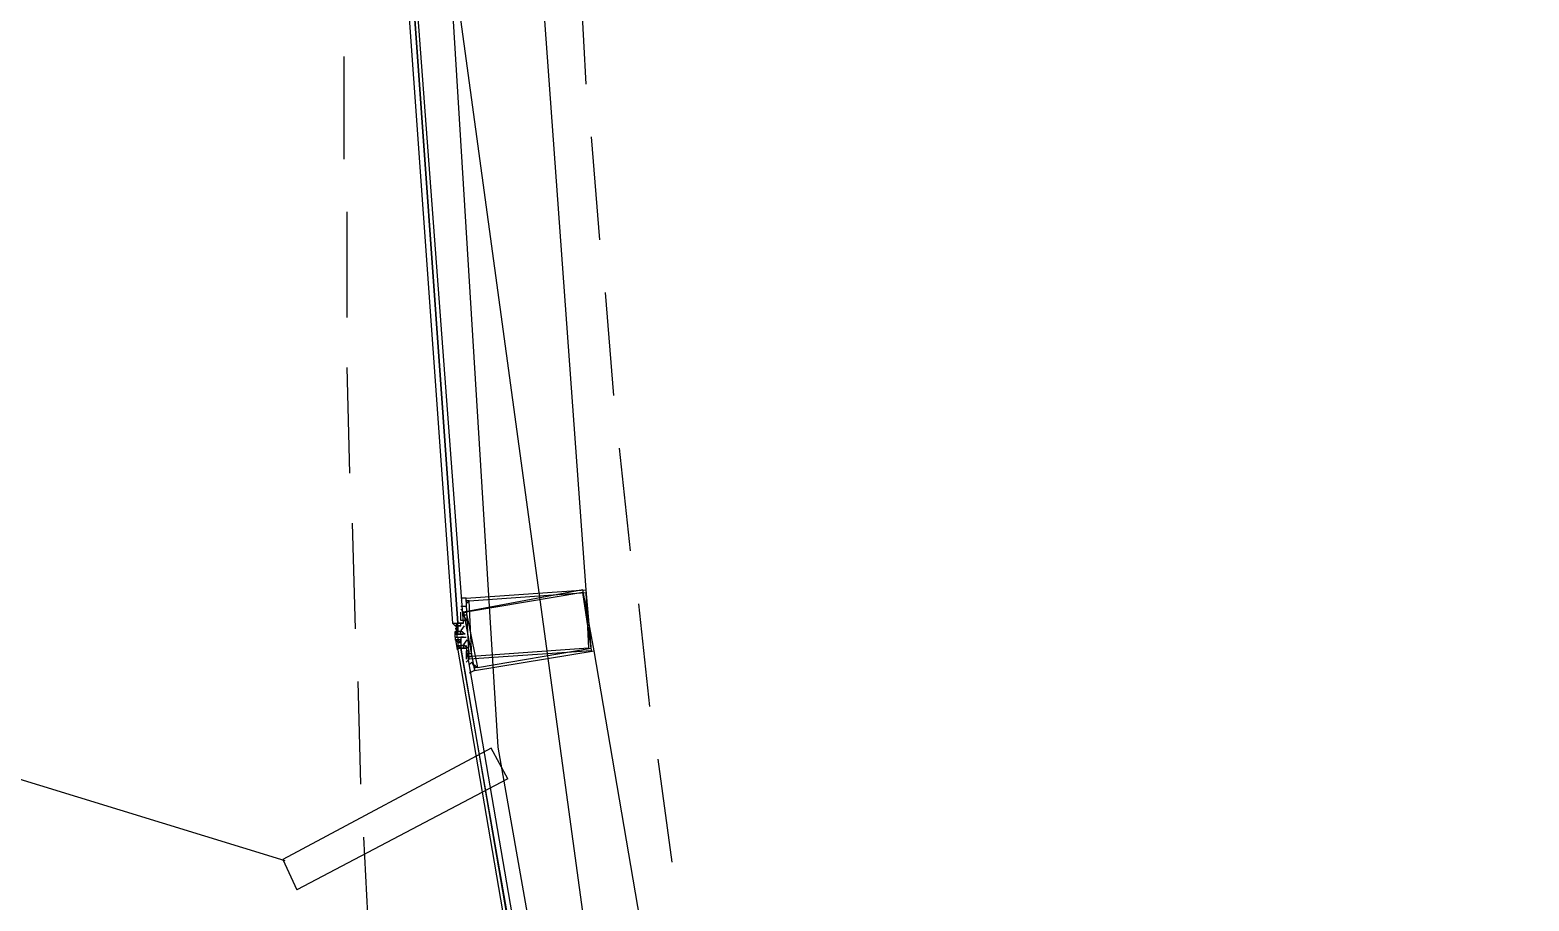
# Model space of a CAD drawing. Header units: feet. Extents: x -84 to 198, y -22 to 181.
# Drawn here: x 11.71 to 18.9, y 53.75 to 57.93 of the extents above; entities that cross this region are included whole.
import ezdxf

# ---------------------------------------------------------------- set-up
doc = ezdxf.new("R2010")
doc.units = ezdxf.units.FT
doc.layers.add('A-AREA-COMUN', color=252, linetype='CONTINUOUS')
doc.layers.add('A-LINEA', color=7, linetype='CONTINUOUS')

msp = doc.modelspace()

# ---------------------------------------------------------------- linework, layer by layer
at = {"layer": 'A-AREA-COMUN'}
msp.add_lwpolyline([(13.44, 62.8089), (13.952, 54.4889), (14.432, 51.7689), (16.48, 43.68), (16.72, 43.52), (16.72, 42.9156), (17.84, 39.7156), (18.048, 39.68), (18.08, 39.04), (19.392, 36), (20.16, 36), (20.288, 35.52), (20.56, 35.4844), (20.608, 34.8444), (20.832, 34.8444), (20.992, 34.5244), (23.2, 35.8044), (24.32, 35.8044), (26.592, 35.1644)], dxfattribs=at)
at = {"layer": 'A-LINEA'}
for p, q in [((13.4295, 60.4861), (15.0699, 48.4987)), ((14.1067, 58.9378), (14.3733, 55.2444)), ((14.3467, 58.1644), (14.3733, 57.6711)), ((13.2133, 57.8044), (13.2133, 57.3111)), ((14.4, 57.4178), (14.44, 56.9244)), ((13.2267, 57.0578), (13.2267, 56.5511)), ((14.4667, 56.6711), (14.5067, 56.1778)), ((13.2267, 56.3111), (13.24, 55.8044)), ((14.5333, 55.9244), (14.5867, 55.4311)), ((13.2533, 55.5644), (13.2667, 55.0578)), ((12.9309, 53.9443), (8.8672, 55.1903)), ((13.7733, 55.1778), (13.7733, 55.1778)), ((13.7733, 55.1778), (13.7733, 55.1778)), ((13.8, 55.1911), (13.8, 55.1911)), ((14.6267, 55.1778), (14.68, 54.6844)), ((13.76, 55.1378), (13.76, 55.1378)), ((13.7733, 55.1378), (13.7733, 55.1378)), ((13.7467, 55.0844), (13.7467, 55.0844)), ((13.7467, 55.0844), (13.7467, 55.0844)), ((13.7467, 55.0711), (13.7467, 55.0711)), ((13.7467, 55.0711), (13.7467, 55.0711)), ((13.7467, 55.0711), (13.7467, 55.0711)), ((13.7467, 55.0711), (13.7467, 55.0711)), ((13.7467, 55.0711), (13.7467, 55.0711)), ((13.7467, 55.0711), (13.7467, 55.0711)), ((13.7467, 55.0711), (13.7467, 55.0711)), ((13.7467, 55.0711), (13.7467, 55.0711)), ((13.7467, 55.0711), (13.7467, 55.0711)), ((13.7467, 55.0711), (13.7467, 55.0711)), ((13.7467, 55.0711), (13.7467, 55.0711)), ((13.7467, 55.0711), (13.7467, 55.0711)), ((13.7467, 55.0711), (13.7467, 55.0711)), ((13.76, 55.0711), (13.7467, 55.0711)), ((13.76, 55.0711), (13.7467, 55.0711)), ((13.7467, 55.0711), (13.7467, 55.0711)), ((13.7467, 55.0711), (13.7467, 55.0711)), ((13.7467, 55.0711), (13.7467, 55.0711)), ((13.7467, 55.0711), (13.7467, 55.0711)), ((13.7467, 55.0711), (13.7467, 55.0711)), ((13.7467, 55.0711), (13.7467, 55.0711)), ((13.7467, 55.0711), (13.7467, 55.0711)), ((13.76, 55.0578), (13.7467, 55.0578)), ((13.7467, 55.0578), (13.7467, 55.0578)), ((13.76, 55.0578), (13.7467, 55.0578)), ((13.7467, 55.0578), (13.7467, 55.0578)), ((13.7467, 55.0578), (13.7467, 55.0578)), ((13.7467, 55.0578), (13.7467, 55.0578)), ((13.7467, 55.0578), (13.7467, 55.0578)), ((13.7467, 55.0578), (13.7467, 55.0578)), ((13.7467, 55.0578), (13.7467, 55.0578)), ((13.7467, 55.0578), (13.7467, 55.0578)), ((13.7467, 55.0578), (13.7467, 55.0578)), ((13.7467, 55.0578), (13.7467, 55.0578)), ((13.7467, 55.0578), (13.7467, 55.0578)), ((13.7467, 55.0578), (13.76, 55.0578)), ((13.7467, 55.0578), (13.7467, 55.0578)), ((13.7467, 55.0578), (13.7467, 55.0578)), ((13.76, 55.0578), (13.7467, 55.0578)), ((13.7467, 55.0578), (13.7467, 55.0578)), ((13.7467, 55.0578), (13.7467, 55.0578)), ((13.7467, 55.0578), (13.7467, 55.0578)), ((13.76, 55.0444), (13.7467, 55.0444)), ((13.76, 55.0444), (13.7467, 55.0444)), ((13.7467, 55.0311), (13.7467, 55.0444)), ((13.7467, 55.0444), (13.7467, 55.0444)), ((13.7467, 55.0444), (13.7467, 55.0444)), ((13.7467, 55.0444), (13.7467, 55.0444)), ((13.7467, 55.0444), (13.7467, 55.0444)), ((13.7467, 55.0444), (13.7467, 55.0444)), ((13.7467, 55.0444), (13.7467, 55.0444)), ((13.7467, 55.0444), (13.7467, 55.0444)), ((13.7467, 55.0444), (13.7467, 55.0444)), ((13.7467, 55.0444), (13.7467, 55.0444)), ((13.7467, 55.0444), (13.7467, 55.0444)), ((13.7467, 55.0444), (13.7467, 55.0444)), ((13.7467, 55.0444), (13.7467, 55.0444)), ((13.7467, 55.0444), (13.7467, 55.0444)), ((13.7467, 55.0444), (13.7467, 55.0444)), ((13.7467, 55.0444), (13.76, 55.0444)), ((13.7467, 55.0444), (13.7467, 55.0444)), ((13.7467, 55.0444), (13.7467, 55.0444)), ((13.7467, 55.0444), (13.7467, 55.0444)), ((13.7467, 55.0444), (13.7467, 55.0444)), ((13.7467, 55.0444), (13.7467, 55.0311)), ((13.7467, 55.0311), (13.7467, 55.0311)), ((13.7467, 55.0311), (13.7467, 55.0311)), ((13.7467, 55.0311), (13.7467, 55.0311)), ((13.7467, 55.0311), (13.7467, 55.0311)), ((13.7467, 55.0311), (13.7467, 55.0311)), ((13.7467, 55.0311), (13.7467, 55.0311)), ((13.7467, 55.0311), (13.7467, 55.0311)), ((13.7467, 55.0311), (13.7467, 55.0311)), ((13.7467, 55.0311), (13.7467, 55.0311)), ((13.7467, 55.0311), (13.7467, 55.0311)), ((13.7467, 55.0311), (13.7467, 55.0311)), ((13.76, 55.0311), (13.7467, 55.0311)), ((13.7467, 55.0311), (13.7467, 55.0311)), ((13.7467, 55.0311), (13.7467, 55.0311)), ((13.7467, 55.0178), (13.7467, 55.0311)), ((13.7569, 55.0148), (13.7527, 55.0726)), ((13.76, 55.0711), (13.76, 55.0844)), ((13.76, 55.0844), (13.76, 55.0844)), ((13.76, 55.0844), (13.76, 55.0844)), ((13.76, 55.0844), (13.7733, 55.0844)), ((13.76, 55.0844), (13.76, 55.0844)), ((13.76, 55.0711), (13.76, 55.0711)), ((13.76, 55.0711), (13.76, 55.0711)), ((13.76, 55.0711), (13.76, 55.0711)), ((13.76, 55.0711), (13.76, 55.0711)), ((13.76, 55.0711), (13.7733, 55.0711)), ((13.76, 55.0711), (13.76, 55.0711)), ((13.76, 55.0578), (13.76, 55.0711)), ((13.7733, 55.0711), (13.76, 55.0711)), ((13.76, 55.0578), (13.76, 55.0711)), ((13.76, 55.0711), (13.76, 55.0711)), ((13.76, 55.0711), (13.76, 55.0711)), ((13.76, 55.0711), (13.76, 55.0711)), ((13.76, 55.0711), (13.76, 55.0711)), ((13.76, 55.0711), (13.76, 55.0711)), ((13.76, 55.0711), (13.76, 55.0711)), ((13.76, 55.0711), (13.76, 55.0711)), ((13.76, 55.0711), (13.76, 55.0711)), ((13.76, 55.0711), (13.76, 55.0711)), ((13.76, 55.0711), (13.76, 55.0711)), ((13.76, 55.0711), (13.76, 55.0711)), ((13.7733, 55.0711), (13.76, 55.0711)), ((13.76, 55.0711), (13.76, 55.0711)), ((13.76, 55.0711), (13.76, 55.0711)), ((13.76, 55.0711), (13.76, 55.0711)), ((13.76, 55.0711), (13.76, 55.0711)), ((13.76, 55.0578), (13.76, 55.0578)), ((13.76, 55.0578), (13.76, 55.0578)), ((13.76, 55.0578), (13.76, 55.0578)), ((13.76, 55.0444), (13.76, 55.0578)), ((13.76, 55.0578), (13.76, 55.0578)), ((13.76, 55.0578), (13.76, 55.0578)), ((13.76, 55.0578), (13.76, 55.0578)), ((13.76, 55.0578), (13.76, 55.0578)), ((13.76, 55.0578), (13.76, 55.0578)), ((13.76, 55.0578), (13.76, 55.0578)), ((13.76, 55.0578), (13.76, 55.0578)), ((13.76, 55.0578), (13.76, 55.0578)), ((13.76, 55.0578), (13.76, 55.0578)), ((13.76, 55.0578), (13.76, 55.0578)), ((13.76, 55.0578), (13.76, 55.0578)), ((13.76, 55.0578), (13.76, 55.0578)), ((13.76, 55.0578), (13.76, 55.0578)), ((13.76, 55.0578), (13.76, 55.0578)), ((13.76, 55.0578), (13.76, 55.0578)), ((13.76, 55.0578), (13.76, 55.0578)), ((13.76, 55.0578), (13.76, 55.0578)), ((13.76, 55.0578), (13.76, 55.0578)), ((13.76, 55.0578), (13.76, 55.0578)), ((13.76, 55.0578), (13.76, 55.0444)), ((13.76, 55.0578), (13.76, 55.0578)), ((13.76, 55.0578), (13.76, 55.0444)), ((13.76, 55.0311), (13.76, 55.0444)), ((13.76, 55.0311), (13.76, 55.0444)), ((13.76, 55.0444), (13.76, 55.0444)), ((13.76, 55.0444), (13.76, 55.0444)), ((13.76, 55.0444), (13.76, 55.0444)), ((13.76, 55.0444), (13.76, 55.0444)), ((13.76, 55.0444), (13.76, 55.0444)), ((13.76, 55.0444), (13.76, 55.0444)), ((13.76, 55.0444), (13.76, 55.0444)), ((13.76, 55.0444), (13.76, 55.0444)), ((13.76, 55.0444), (13.76, 55.0444)), ((13.7733, 55.0444), (13.76, 55.0444)), ((13.76, 55.0444), (13.76, 55.0444)), ((13.76, 55.0444), (13.76, 55.0444)), ((13.76, 55.0444), (13.76, 55.0444)), ((13.76, 55.0311), (13.76, 55.0444)), ((13.76, 55.0444), (13.76, 55.0444)), ((13.76, 55.0444), (13.76, 55.0444)), ((13.76, 55.0444), (13.76, 55.0444)), ((13.76, 55.0444), (13.76, 55.0444)), ((13.76, 55.0311), (13.76, 55.0444)), ((13.76, 55.0311), (13.76, 55.0444)), ((13.76, 55.0444), (13.76, 55.0444)), ((13.76, 55.0444), (13.7733, 55.0444)), ((13.76, 55.0444), (13.76, 55.0444)), ((13.7733, 55.0444), (13.76, 55.0444)), ((13.76, 55.0444), (13.76, 55.0444)), ((13.76, 55.0444), (13.76, 55.0444)), ((13.76, 55.0311), (13.76, 55.0311)), ((13.76, 55.0311), (13.76, 55.0311)), ((13.7733, 55.0311), (13.76, 55.0311)), ((13.76, 55.0311), (13.76, 55.0311)), ((13.76, 55.0311), (13.76, 55.0311)), ((13.76, 55.0311), (13.76, 55.0311)), ((13.76, 55.0311), (13.76, 55.0311)), ((13.76, 55.0311), (13.76, 55.0311)), ((13.76, 55.0311), (13.76, 55.0311)), ((13.76, 55.0311), (13.76, 55.0311)), ((13.76, 55.0311), (13.76, 55.0311)), ((13.76, 55.0311), (13.76, 55.0311)), ((13.76, 55.0311), (13.76, 55.0311)), ((13.76, 55.0311), (13.76, 55.0311)), ((13.76, 55.0311), (13.76, 55.0311)), ((13.76, 55.0311), (13.76, 55.0311)), ((13.76, 55.0311), (13.76, 55.0311)), ((13.76, 55.0311), (13.76, 55.0311)), ((13.76, 55.0311), (13.7733, 55.0311)), ((13.76, 55.0311), (13.7733, 55.0311)), ((13.76, 55.0311), (13.76, 55.0311)), ((13.76, 55.0311), (13.76, 55.0311)), ((13.76, 55.0311), (13.76, 55.0311)), ((13.76, 55.0311), (13.76, 55.0311)), ((13.76, 55.0311), (13.76, 55.0311)), ((13.76, 55.0311), (13.7733, 55.0311)), ((13.76, 55.0311), (13.76, 55.0311)), ((13.76, 55.0311), (13.76, 55.0311)), ((13.76, 55.0311), (13.76, 55.0311)), ((13.7733, 55.0844), (13.7733, 55.0844)), ((13.7733, 55.0844), (13.7733, 55.0844)), ((13.7733, 55.0844), (13.7733, 55.0844)), ((13.7733, 55.0711), (13.7733, 55.0844)), ((13.7733, 55.0711), (13.7733, 55.0844)), ((13.7733, 55.0711), (13.7733, 55.0711)), ((13.7733, 55.0711), (13.7733, 55.0711)), ((13.7733, 55.0711), (13.7733, 55.0711)), ((13.7733, 55.0711), (13.7733, 55.0711)), ((13.7733, 55.0711), (13.7733, 55.0711)), ((13.7733, 55.0711), (13.7733, 55.0711)), ((13.7733, 55.0711), (13.7733, 55.0711)), ((13.7733, 55.0711), (13.7733, 55.0711)), ((13.7733, 55.0711), (13.7733, 55.0711)), ((13.7733, 55.0444), (13.7733, 55.0444)), ((13.7733, 55.0444), (13.7733, 55.0444)), ((13.7733, 55.0444), (13.7733, 55.0444)), ((13.7733, 55.0311), (13.7733, 55.0444)), ((13.7733, 55.0444), (13.7733, 55.0444)), ((13.7733, 55.0444), (13.7733, 55.0444)), ((13.7733, 55.0444), (13.7733, 55.0444)), ((13.7733, 55.0444), (13.7733, 55.0444)), ((13.7733, 55.0444), (13.7733, 55.0444)), ((13.7733, 55.0311), (13.7733, 55.0311)), ((13.7733, 55.0311), (13.7733, 55.0311)), ((13.7733, 55.0311), (13.7733, 55.0311)), ((13.7733, 55.0311), (13.7733, 55.0311)), ((13.7733, 55.0311), (13.7733, 55.0311)), ((13.7733, 55.0311), (13.7733, 55.0311)), ((13.7733, 55.0311), (13.7733, 55.0311)), ((13.7867, 55.0311), (13.7733, 55.0311)), ((13.7733, 55.0311), (13.7733, 55.0311)), ((13.7733, 55.0311), (13.7733, 55.0311)), ((13.7733, 55.0311), (13.7733, 55.0311)), ((13.7733, 55.0311), (13.7733, 55.0311)), ((13.7733, 55.0311), (13.7733, 55.0311)), ((13.7733, 55.0311), (13.7733, 55.0311)), ((13.7733, 55.0311), (13.7733, 55.0311)), ((13.7733, 55.0311), (13.7733, 55.0311)), ((13.7733, 55.0311), (13.7733, 55.0311)), ((13.7733, 55.0311), (13.7733, 55.0311)), ((13.7733, 55.0311), (13.7733, 55.0311)), ((13.7733, 55.0311), (13.7733, 55.0311)), ((13.7867, 55.0844), (13.7867, 55.0844)), ((13.7867, 55.0844), (13.7867, 55.0844)), ((13.7867, 55.0844), (13.7867, 55.0844)), ((13.7867, 55.0844), (13.7867, 55.0844)), ((13.7867, 55.0311), (13.7867, 55.0311)), ((13.7867, 55.0311), (13.7867, 55.0311)), ((13.7867, 55.0311), (13.7867, 55.0311)), ((13.7467, 55.0178), (13.7467, 55.0178)), ((13.7467, 55.0178), (13.7467, 55.0044)), ((13.7467, 55.0178), (13.7467, 55.0178)), ((13.7467, 55.0178), (13.7467, 55.0178)), ((13.7467, 55.0178), (13.7467, 55.0044)), ((13.7467, 55.0178), (13.7467, 55.0178)), ((13.7467, 55.0044), (13.7467, 55.0044)), ((13.7467, 55.0044), (13.7467, 55.0044)), ((13.7467, 55.0044), (13.7467, 55.0044)), ((13.7467, 55.0044), (13.76, 54.9911)), ((13.7467, 55.0044), (13.7467, 55.0044)), ((13.7467, 55.0044), (13.7467, 55.0044)), ((13.7467, 55.0044), (13.76, 55.0044)), ((13.7467, 55.0044), (13.7467, 55.0044)), ((13.7467, 55.0044), (13.7467, 55.0044)), ((13.7467, 55.0044), (13.7467, 55.0044)), ((13.76, 55.0044), (13.7467, 55.0044)), ((13.76, 55.0044), (13.7467, 55.0044)), ((13.7587, 54.9564), (13.7489, 55.0136)), ((13.76, 55.0178), (13.76, 55.0178)), ((13.76, 55.0178), (13.76, 55.0178)), ((13.76, 55.0178), (13.76, 55.0178)), ((13.76, 55.0178), (13.76, 55.0178)), ((13.76, 55.0178), (13.76, 55.0178)), ((13.76, 55.0178), (13.76, 55.0178)), ((13.76, 55.0178), (13.76, 55.0044)), ((13.76, 55.0178), (13.76, 55.0178)), ((13.76, 55.0178), (13.76, 55.0178)), ((13.76, 55.0178), (13.76, 55.0178)), ((13.76, 55.0178), (13.76, 55.0178)), ((13.76, 55.0178), (13.76, 55.0178)), ((13.76, 55.0178), (13.76, 55.0178)), ((13.76, 55.0178), (13.76, 55.0178)), ((13.76, 55.0178), (13.7733, 55.0178)), ((13.76, 55.0178), (13.76, 55.0178)), ((13.76, 55.0178), (13.76, 55.0178)), ((13.76, 55.0178), (13.76, 55.0178)), ((13.76, 55.0178), (13.76, 55.0178)), ((13.7733, 55.0044), (13.76, 55.0044)), ((13.76, 55.0044), (13.76, 55.0044)), ((13.76, 55.0044), (13.76, 54.9911)), ((13.76, 55.0044), (13.76, 55.0044)), ((13.76, 55.0044), (13.76, 55.0044)), ((13.76, 55.0044), (13.76, 55.0044)), ((13.76, 55.0044), (13.76, 55.0044)), ((13.76, 55.0044), (13.76, 55.0044)), ((13.76, 55.0044), (13.76, 55.0044)), ((13.76, 55.0044), (13.76, 55.0044)), ((13.76, 55.0044), (13.76, 55.0044)), ((13.76, 55.0044), (13.76, 55.0044)), ((13.76, 55.0044), (13.76, 55.0044)), ((13.76, 55.0044), (13.76, 55.0044)), ((13.76, 55.0044), (13.76, 55.0044)), ((13.76, 55.0044), (13.76, 55.0044)), ((13.76, 55.0044), (13.76, 55.0044)), ((13.76, 55.0044), (13.76, 55.0044)), ((13.76, 55.0044), (13.76, 55.0044)), ((13.76, 55.0044), (13.76, 55.0044)), ((13.76, 55.0044), (13.76, 55.0044)), ((13.76, 55.0044), (13.76, 54.9911)), ((13.76, 55.0044), (13.76, 55.0044)), ((13.76, 55.0044), (13.76, 55.0044)), ((13.76, 55.0044), (13.76, 55.0044)), ((13.76, 55.0044), (13.76, 55.0044)), ((13.76, 55.0044), (13.76, 55.0044)), ((13.76, 55.0044), (13.76, 55.0044)), ((13.76, 55.0044), (13.76, 55.0044)), ((13.76, 54.9911), (13.76, 54.9911)), ((13.76, 54.9911), (13.76, 54.9911)), ((13.76, 54.9911), (13.76, 54.9911)), ((13.76, 54.9911), (13.76, 54.9911)), ((13.76, 54.9911), (13.76, 54.9911)), ((13.76, 54.9911), (13.76, 54.9911)), ((13.76, 54.9911), (13.76, 54.9911)), ((13.76, 54.9911), (13.76, 54.9911)), ((13.76, 54.9911), (13.76, 54.9911)), ((13.76, 54.9911), (13.76, 54.9911)), ((13.76, 54.9911), (13.76, 54.9911)), ((13.76, 54.9911), (13.76, 54.9911)), ((13.76, 54.9911), (13.76, 54.9911)), ((13.76, 54.9911), (13.76, 54.9778)), ((13.76, 54.9911), (13.76, 54.9911)), ((13.76, 54.9911), (13.76, 54.9911)), ((13.76, 54.9911), (13.76, 54.9778)), ((13.76, 54.9911), (13.76, 54.9778)), ((13.76, 54.9911), (13.76, 54.9911)), ((13.76, 54.9911), (13.76, 54.9911)), ((13.76, 54.9911), (13.76, 54.9911)), ((13.76, 54.9911), (13.76, 54.9911)), ((13.76, 54.9911), (13.76, 54.9911)), ((13.76, 54.9911), (13.76, 54.9911)), ((13.76, 54.9911), (13.76, 54.9911)), ((13.76, 54.9911), (13.7733, 54.9911)), ((13.76, 54.9911), (13.76, 54.9911)), ((13.76, 54.9911), (13.76, 54.9911)), ((13.76, 54.9911), (13.76, 54.9911)), ((13.76, 54.9911), (13.76, 54.9911)), ((13.76, 54.9911), (13.76, 54.9911)), ((13.76, 54.9911), (13.76, 54.9911)), ((13.7733, 54.9911), (13.76, 54.9911)), ((13.76, 54.9911), (13.76, 54.9911)), ((13.76, 54.9911), (13.76, 54.9911)), ((13.76, 54.9911), (13.76, 54.9911)), ((13.76, 54.9911), (13.76, 54.9911)), ((13.7733, 54.9911), (13.76, 54.9911)), ((13.76, 54.9778), (13.76, 54.9778)), ((13.76, 54.9778), (13.76, 54.9778)), ((13.76, 54.9778), (13.76, 54.9778)), ((13.76, 54.9778), (13.76, 54.9778)), ((13.76, 54.9778), (13.76, 54.9778)), ((13.76, 54.9778), (13.76, 54.9778)), ((13.76, 54.9778), (13.76, 54.9778)), ((13.76, 54.9778), (13.76, 54.9778)), ((13.76, 54.9778), (13.76, 54.9778)), ((13.76, 54.9778), (13.76, 54.9778)), ((13.76, 54.9778), (13.76, 54.9778)), ((13.76, 54.9778), (13.76, 54.9644)), ((13.76, 54.9778), (13.7733, 54.9778)), ((13.76, 54.9778), (13.7733, 54.9778)), ((13.76, 54.9778), (13.76, 54.9778)), ((13.7733, 54.9644), (13.76, 54.9778)), ((13.76, 54.9644), (13.76, 54.9778)), ((13.76, 54.9644), (13.76, 54.9644)), ((13.76, 54.9644), (13.76, 54.9644)), ((13.76, 54.9644), (13.76, 54.9644)), ((13.76, 54.9644), (13.76, 54.9644)), ((13.76, 54.9644), (13.76, 54.9644)), ((13.76, 54.9644), (13.76, 54.9644)), ((13.76, 54.9644), (13.76, 54.9644)), ((13.76, 54.9644), (13.76, 54.9644)), ((13.76, 54.9644), (13.76, 54.9644)), ((13.76, 54.9644), (13.76, 54.9644)), ((13.76, 54.9644), (13.76, 54.9644)), ((13.7733, 54.9644), (13.76, 54.9644)), ((13.7733, 54.9644), (13.76, 54.9644)), ((13.76, 54.9644), (13.76, 54.9644)), ((13.76, 54.9644), (13.76, 54.9644)), ((13.76, 54.9644), (13.76, 54.9644)), ((13.76, 54.9644), (13.76, 54.9644)), ((13.76, 54.9644), (13.76, 54.9644)), ((13.7733, 55.0178), (13.7733, 55.0178)), ((13.7733, 55.0178), (13.7733, 55.0178)), ((13.7733, 55.0178), (13.7733, 55.0178)), ((13.7733, 55.0178), (13.7733, 55.0178)), ((13.7733, 55.0178), (13.7733, 55.0178)), ((13.7733, 55.0178), (13.7733, 55.0044)), ((13.7733, 55.0178), (13.7733, 55.0178)), ((13.7733, 55.0178), (13.7733, 55.0178)), ((13.7733, 55.0178), (13.7733, 55.0178)), ((13.7733, 55.0178), (13.7733, 55.0178)), ((13.7867, 55.0178), (13.7733, 55.0178)), ((13.7733, 55.0178), (13.7733, 55.0178)), ((13.7733, 55.0178), (13.7733, 55.0178)), ((13.7867, 55.0178), (13.7733, 55.0178)), ((13.7867, 55.0178), (13.7733, 55.0178)), ((13.7733, 55.0178), (13.7733, 55.0178)), ((13.7733, 55.0178), (13.7733, 55.0178)), ((13.7733, 55.0178), (13.7733, 55.0178)), ((13.7733, 55.0178), (13.7733, 55.0178)), ((13.7733, 55.0044), (13.7733, 55.0044)), ((13.7733, 55.0044), (13.7733, 54.9911)), ((13.7733, 55.0044), (13.7733, 55.0044)), ((13.7733, 55.0044), (13.7733, 55.0044)), ((13.7733, 55.0044), (13.7733, 55.0044)), ((13.7733, 55.0044), (13.7733, 55.0044)), ((13.7733, 55.0044), (13.7733, 55.0044)), ((13.7733, 55.0044), (13.7733, 55.0044)), ((13.7733, 55.0044), (13.7733, 55.0044)), ((13.7733, 55.0044), (13.7733, 55.0044)), ((13.7733, 55.0044), (13.7733, 55.0044)), ((13.7733, 55.0044), (13.7733, 55.0044)), ((13.7733, 55.0044), (13.7733, 55.0044)), ((13.7733, 55.0044), (13.7733, 55.0044)), ((13.7733, 55.0044), (13.7733, 55.0044)), ((13.7733, 55.0044), (13.7733, 55.0044)), ((13.7733, 55.0044), (13.7733, 55.0044)), ((13.7733, 55.0044), (13.7733, 55.0044)), ((13.7733, 55.0044), (13.7733, 55.0044)), ((13.7733, 55.0044), (13.7733, 55.0044)), ((13.7733, 54.9911), (13.7733, 55.0044)), ((13.7733, 54.9911), (13.7733, 55.0044)), ((13.7733, 54.9911), (13.7733, 54.9911)), ((13.7733, 54.9911), (13.7733, 54.9911)), ((13.7733, 54.9911), (13.7733, 54.9778)), ((13.7733, 54.9911), (13.7733, 54.9911)), ((13.7733, 54.9911), (13.7733, 54.9778)), ((13.7733, 54.9911), (13.7733, 54.9911)), ((13.7733, 54.9911), (13.7733, 54.9911)), ((13.7733, 54.9911), (13.7733, 54.9911)), ((13.7733, 54.9911), (13.7733, 54.9778)), ((13.7733, 54.9911), (13.7733, 54.9911)), ((13.7733, 54.9911), (13.7733, 54.9911)), ((13.7733, 54.9911), (13.7733, 54.9911)), ((13.7733, 54.9911), (13.7733, 54.9911)), ((13.7733, 54.9911), (13.7733, 54.9911)), ((13.7733, 54.9911), (13.7733, 54.9911)), ((13.7733, 54.9911), (13.7733, 54.9911)), ((13.7733, 54.9911), (13.7733, 54.9911)), ((13.7733, 54.9911), (13.7733, 54.9911)), ((13.7733, 54.9911), (13.7733, 54.9911)), ((13.7867, 54.9778), (13.7733, 54.9778)), ((13.7733, 54.9778), (13.7733, 54.9778)), ((13.7733, 54.9778), (13.7733, 54.9778)), ((13.7867, 54.9778), (13.7733, 54.9778)), ((13.7733, 54.9778), (13.7733, 54.9778)), ((13.7733, 54.9778), (13.7733, 54.9778)), ((13.7733, 54.9778), (13.7733, 54.9778)), ((13.7733, 54.9778), (13.7733, 54.9778)), ((13.7733, 54.9778), (13.7733, 54.9778)), ((13.7733, 54.9778), (13.7733, 54.9644)), ((13.7733, 54.9778), (13.7733, 54.9778)), ((13.7733, 54.9778), (13.7733, 54.9778)), ((13.7733, 54.9778), (13.7733, 54.9778)), ((13.7867, 54.9778), (13.7733, 54.9778)), ((13.7733, 54.9778), (13.7733, 54.9778)), ((13.7733, 54.9778), (13.7733, 54.9778)), ((13.7733, 54.9778), (13.7733, 54.9778)), ((13.7733, 54.9778), (13.7733, 54.9778)), ((13.7733, 54.9778), (13.7733, 54.9778)), ((13.7733, 54.9778), (13.7733, 54.9778)), ((13.7733, 54.9778), (13.7733, 54.9778)), ((13.7733, 54.9778), (13.7733, 54.9778)), ((13.7733, 54.9778), (13.7733, 54.9778)), ((13.7733, 54.9778), (13.7733, 54.9778)), ((13.7733, 54.9778), (13.7733, 54.9778)), ((13.7733, 54.9778), (13.7733, 54.9778)), ((13.7733, 54.9778), (13.7733, 54.9778)), ((13.7733, 54.9778), (13.7733, 54.9778)), ((13.7733, 54.9778), (13.7733, 54.9778)), ((13.7733, 54.9778), (13.7733, 54.9778)), ((13.7733, 54.9778), (13.7733, 54.9778)), ((13.7733, 54.9778), (13.7733, 54.9778)), ((13.7733, 54.9644), (13.7733, 54.9644)), ((13.7733, 54.9644), (13.7733, 54.9644)), ((13.7733, 54.9644), (13.7733, 54.9644)), ((13.7733, 54.9644), (13.7733, 54.9644)), ((13.7733, 54.9644), (13.7733, 54.9644)), ((13.7733, 54.9644), (13.7733, 54.9644)), ((13.7733, 54.9644), (13.7733, 54.9644)), ((13.7733, 54.9644), (13.7733, 54.9644)), ((13.7867, 55.0178), (13.7867, 55.0178)), ((13.7867, 55.0178), (13.7867, 55.0178)), ((13.7867, 55.0178), (13.7867, 55.0178)), ((13.7867, 55.0178), (13.7867, 55.0178)), ((13.7867, 55.0178), (13.7867, 55.0178)), ((13.7867, 55.0178), (13.7867, 55.0178)), ((13.7867, 54.9778), (13.7867, 54.9644)), ((13.7867, 54.9778), (13.7867, 54.9778)), ((13.7867, 54.9778), (13.7867, 54.9778)), ((13.7867, 54.9778), (13.7867, 54.9778)), ((13.7867, 54.9778), (13.7867, 54.9778)), ((13.7867, 54.9778), (13.7867, 54.9778)), ((13.7867, 54.9778), (13.7867, 54.9778)), ((13.7867, 54.9778), (13.7867, 54.9778)), ((13.7867, 54.9778), (13.7867, 54.9644)), ((13.7867, 54.9644), (13.7867, 54.9644)), ((13.7867, 54.9644), (13.7867, 54.9644)), ((13.8, 54.9778), (13.8, 54.9778)), ((13.8, 54.9778), (13.8, 54.9778)), ((13.8, 54.9778), (13.8, 54.9778)), ((13.8, 54.9778), (13.8, 54.9778)), ((13.7867, 54.9378), (13.7867, 54.9378)), ((13.7867, 54.9244), (13.7867, 54.9244)), ((13.8, 54.9378), (13.8, 54.9244)), ((15.04, 51.2978), (14.4133, 54.9511)), ((13.84, 54.8711), (13.84, 54.8711)), ((13.28, 54.8044), (13.2933, 54.3111)), ((13.92, 54.4844), (12.92, 53.9511)), ((14, 54.3378), (13.92, 54.4844)), ((14.72, 54.4311), (14.7867, 53.9378)), ((14, 54.3378), (12.9867, 53.8044)), ((13.3067, 54.0578), (13.3333, 53.5644)), ((12.92, 53.9511), (12.9867, 53.8044))]:
    msp.add_line(p, q, dxfattribs=at)
for points in [[(13.4533, 59.0178), (13.7333, 55.0844), (13.7467, 55.0844), (13.76, 55.0844), (13.48, 59.0178), (13.4667, 59.0178), (13.4533, 59.0178)], [(13.48, 59.0178), (13.76, 55.0844), (13.7867, 55.0844), (13.4933, 59.0178), (13.48, 59.0178)], [(13.8133, 55.1911), (13.8, 55.1911), (13.8, 55.1911), (13.8, 55.1911), (13.8, 55.1911), (13.8, 55.1911), (13.8, 55.2044), (13.8, 55.2044), (13.7733, 55.2044), (13.7733, 55.2044), (13.7733, 55.2044)], [(13.7733, 55.1911), (13.7733, 55.1911), (13.7733, 55.1911)], [(13.8133, 55.1911), (13.8, 55.1778), (13.8, 55.1778), (13.8, 55.1778), (13.8, 55.1778), (13.8, 55.1778), (13.8, 55.1644), (13.8, 55.1644), (13.7733, 55.1644), (13.7733, 55.1644), (13.7733, 55.1644)], [(14.4133, 54.9511), (14.36, 55.2444), (13.7867, 55.1378), (13.84, 54.8578), (14.4133, 54.9511)], [(14.3733, 55.2444), (14.4, 54.9511), (13.8133, 54.9111), (13.8, 55.2044), (14.3733, 55.2444)], [(14.4, 54.9644), (14.36, 55.2311), (13.8, 55.1378), (13.8533, 54.8711), (14.4, 54.9644)], [(13.8, 55.1911), (13.8, 55.1911), (13.8, 55.1911), (13.8, 55.1911), (13.8, 55.1778)], [(14.3733, 55.2311), (14.3867, 54.9644), (13.8267, 54.9244), (13.8133, 55.1911), (14.3733, 55.2311)], [(13.7733, 55.1511), (13.7867, 55.1378), (13.7867, 55.1378), (13.7867, 55.1378), (13.7867, 55.1378), (13.8, 55.1378), (13.8, 55.1378), (13.8, 55.1378), (13.8, 55.1378)], [(13.7733, 55.1111), (13.7733, 55.1244), (13.7733, 55.1244), (13.7733, 55.1378)], [(13.7867, 55.1244), (13.7867, 55.1244), (13.8, 55.0978), (13.8, 55.0978), (13.7733, 55.0978), (13.7733, 55.0978), (13.7733, 55.1111), (13.7733, 55.1111)], [(13.7867, 55.1244), (13.8, 55.1244), (13.8, 55.1244), (13.8, 55.1244)], [(13.8, 55.1244), (13.8, 55.1244), (13.8, 55.1244), (13.8, 55.1244), (13.8, 55.1244), (13.8, 55.1244), (13.8, 55.1244)], [(13.7867, 55.0844), (13.7733, 55.0844), (13.76, 55.0844), (13.7467, 55.0711), (13.7333, 55.0844)], [(13.7467, 55.0711), (13.7467, 55.0711), (13.76, 55.0711)], [(13.7467, 55.0444), (13.7467, 55.0444), (13.76, 55.0444), (13.76, 55.0578)], [(13.7467, 55.0311), (13.76, 55.0311), (13.7733, 55.0311), (13.7867, 55.0311)], [(13.76, 55.0711), (13.76, 55.0711), (13.76, 55.0578), (13.76, 55.0578)], [(13.7733, 55.0711), (13.76, 55.0711), (13.76, 55.0578)], [(13.7907, 55.0709), (13.7734, 55.0491), (13.7947, 55.0312)], [(13.7467, 55.0178), (13.76, 55.0178), (13.7733, 55.0178), (13.7867, 55.0178), (13.8, 55.0178)], [(13.76, 55.0044), (13.76, 55.0044), (13.7733, 54.9911)], [(13.76, 54.9911), (13.76, 54.9778), (13.7733, 54.9778)], [(13.8, 54.9778), (13.8, 54.9644), (13.7867, 54.9644), (13.7733, 54.9644), (13.76, 54.9644)], [(14.4267, 51.0711), (13.76, 54.9644), (13.7733, 54.9644), (14.44, 51.0844), (14.44, 51.0711), (14.4267, 51.0711)], [(13.7733, 54.9911), (13.7733, 54.9778), (13.7867, 54.9778)], [(13.7733, 54.9778), (13.7733, 54.9644), (13.7867, 54.9644)], [(14.4533, 51.0711), (14.4533, 51.0844), (13.7733, 54.9644), (13.7867, 54.9644), (13.8, 54.9644), (14.4667, 51.0844), (14.4533, 51.0711)], [(13.8032, 55.0041), (13.7869, 54.9816), (13.8089, 54.9646)], [(13.8, 54.8978), (13.8133, 54.9111), (13.8133, 54.9111), (13.8133, 54.9244), (13.8133, 54.9244), (13.8267, 54.9244), (13.8267, 54.9244), (13.8267, 54.9244), (13.8267, 54.9244), (13.8267, 54.9244), (13.8267, 54.9378), (13.8267, 54.9378), (13.8267, 54.9378), (13.8133, 54.9378), (13.8133, 54.9378), (13.8133, 54.9511), (13.8133, 54.9511), (13.8, 54.9511), (13.8, 54.9511), (13.8, 54.9378)], [(13.8, 54.9244), (13.8, 54.9111), (13.8, 54.9111), (13.8, 54.9111)], [(13.8533, 54.8711), (13.84, 54.8844), (13.84, 54.8844), (13.84, 54.8711), (13.84, 54.8711), (13.84, 54.8711), (13.8267, 54.8978), (13.8267, 54.8978), (13.8133, 54.8844), (13.8133, 54.8844), (13.8133, 54.8844), (13.8133, 54.8844)], [(13.8133, 54.8711), (13.8133, 54.8711), (13.8133, 54.8711)], [(13.8533, 54.8711), (13.84, 54.8711), (13.84, 54.8711), (13.84, 54.8711), (13.84, 54.8711), (13.84, 54.8711), (13.84, 54.8578), (13.84, 54.8578), (13.8133, 54.8444), (13.8133, 54.8444)], [(13.8133, 54.8578), (13.8133, 54.8578), (13.8133, 54.8578)]]:
    msp.add_lwpolyline(points, dxfattribs=at)
for points in [[(13.8133, 54.9244), (13.8267, 54.9244), (13.8267, 54.9244), (13.8133, 54.9244)], [(13.84, 54.8711), (13.84, 54.8711), (13.84, 54.8711), (13.84, 54.8711)]]:
    msp.add_lwpolyline(points, close=True, dxfattribs=at)

doc.saveas('drawing.dxf')
